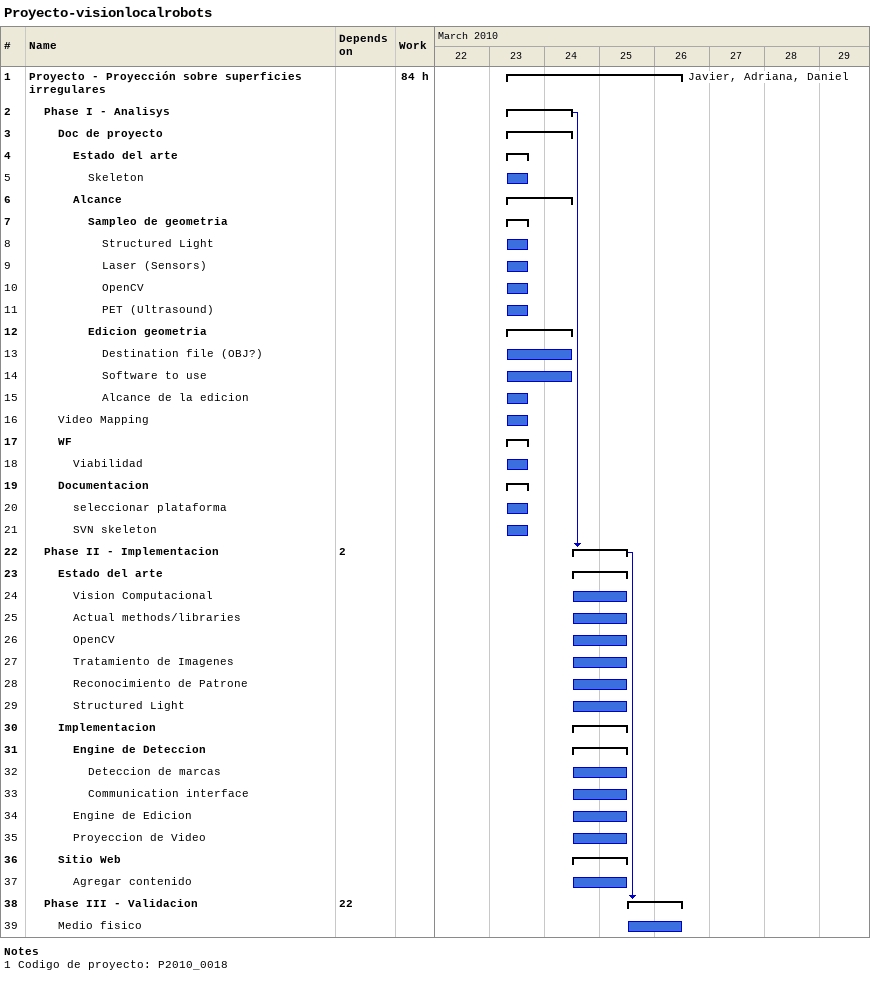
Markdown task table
Proyecto-visionlocalrobots

| ID | Level | Task | Start | Finish | Predecessors | Resources | Work (h) |
|---|---|---|---|---|---|---|---|
| 1 | 1 | **Proyecto - Proyección sobre superficies irregulares** | 2010-03-23 | 2010-03-26 |  | Javier, Adriana, Daniel | 84 |
| 2 | 2 | **Phase I - Analisys** | 2010-03-23 | 2010-03-24 |  |  |  |
| 3 | 3 | **Doc de proyecto** | 2010-03-23 | 2010-03-24 |  |  |  |
| 4 | 4 | **Estado del arte** | 2010-03-23 | 2010-03-23 |  |  |  |
| 5 | 5 | Skeleton | 2010-03-23 | 2010-03-23 |  |  |  |
| 6 | 4 | **Alcance** | 2010-03-23 | 2010-03-24 |  |  |  |
| 7 | 5 | **Sampleo de geometria** | 2010-03-23 | 2010-03-23 |  |  |  |
| 8 | 6 | Structured Light | 2010-03-23 | 2010-03-23 |  |  |  |
| 9 | 6 | Laser (Sensors) | 2010-03-23 | 2010-03-23 |  |  |  |
| 10 | 6 | OpenCV | 2010-03-23 | 2010-03-23 |  |  |  |
| 11 | 6 | PET (Ultrasound) | 2010-03-23 | 2010-03-23 |  |  |  |
| 12 | 5 | **Edicion geometria** | 2010-03-23 | 2010-03-24 |  |  |  |
| 13 | 6 | Destination file (OBJ?) | 2010-03-23 | 2010-03-24 |  |  |  |
| 14 | 6 | Software to use | 2010-03-23 | 2010-03-24 |  |  |  |
| 15 | 6 | Alcance de la edicion | 2010-03-23 | 2010-03-23 |  |  |  |
| 16 | 3 | Video Mapping | 2010-03-23 | 2010-03-23 |  |  |  |
| 17 | 3 | **WF** | 2010-03-23 | 2010-03-23 |  |  |  |
| 18 | 4 | Viabilidad | 2010-03-23 | 2010-03-23 |  |  |  |
| 19 | 3 | **Documentacion** | 2010-03-23 | 2010-03-23 |  |  |  |
| 20 | 4 | seleccionar plataforma | 2010-03-23 | 2010-03-23 |  |  |  |
| 21 | 4 | SVN skeleton | 2010-03-23 | 2010-03-23 |  |  |  |
| 22 | 2 | **Phase II - Implementacion** | 2010-03-24 | 2010-03-25 | 2 |  |  |
| 23 | 3 | **Estado del arte** | 2010-03-24 | 2010-03-25 |  |  |  |
| 24 | 4 | Vision Computacional | 2010-03-24 | 2010-03-25 |  |  |  |
| 25 | 4 | Actual methods/libraries | 2010-03-24 | 2010-03-25 |  |  |  |
| 26 | 4 | OpenCV | 2010-03-24 | 2010-03-25 |  |  |  |
| 27 | 4 | Tratamiento de Imagenes | 2010-03-24 | 2010-03-25 |  |  |  |
| 28 | 4 | Reconocimiento de Patrone | 2010-03-24 | 2010-03-25 |  |  |  |
| 29 | 4 | Structured Light | 2010-03-24 | 2010-03-25 |  |  |  |
| 30 | 3 | **Implementacion** | 2010-03-24 | 2010-03-25 |  |  |  |
| 31 | 4 | **Engine de Deteccion** | 2010-03-24 | 2010-03-25 |  |  |  |
| 32 | 5 | Deteccion de marcas | 2010-03-24 | 2010-03-25 |  |  |  |
| 33 | 5 | Communication interface | 2010-03-24 | 2010-03-25 |  |  |  |
| 34 | 4 | Engine de Edicion | 2010-03-24 | 2010-03-25 |  |  |  |
| 35 | 4 | Proyeccion de Video | 2010-03-24 | 2010-03-25 |  |  |  |
| 36 | 3 | **Sitio Web** | 2010-03-24 | 2010-03-25 |  |  |  |
| 37 | 4 | Agregar contenido | 2010-03-24 | 2010-03-25 |  |  |  |
| 38 | 2 | **Phase III - Validacion** | 2010-03-25 | 2010-03-26 | 22 |  |  |
| 39 | 3 | Medio fisico | 2010-03-25 | 2010-03-26 |  |  |  |

Notes
- 1: Codigo de proyecto: P2010_0018
